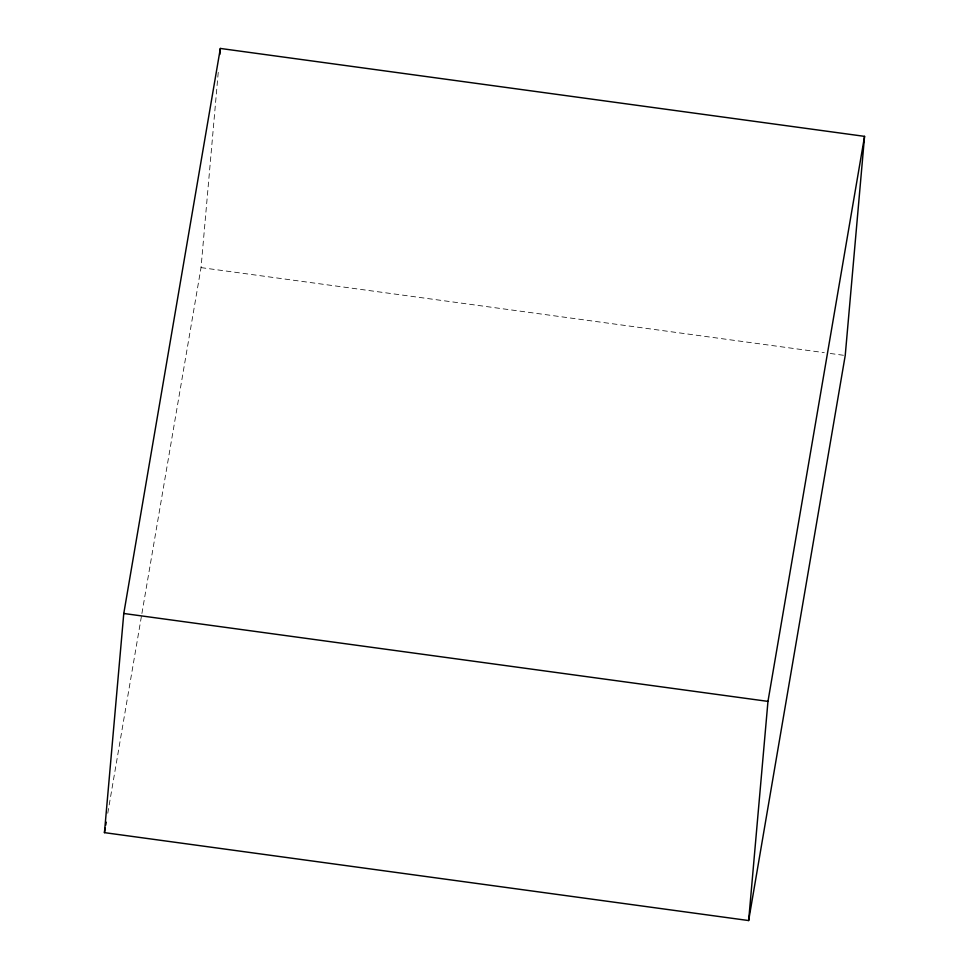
<?xml version="1.0" encoding="UTF-8"?>
<svg xmlns="http://www.w3.org/2000/svg" width="969" height="969" viewBox="0 0 969 969"><rect width="100%" height="100%" fill="white"/><g stroke="black" fill="none" stroke-linecap="round" stroke-linejoin="round"><path stroke-width="0.73" stroke-dasharray="4.84 3.63" d="M141.91 613.486L201.031 267.614L218.364 70.967M107.765 813.257L141.656 614.976M201.031 267.614L824.256 352.655M830.251 353.479L843.733 355.308"/><path stroke-width="1.45" d="M104.446 832.637L123.778 613.486L220.351 48.45L864.554 136.363L845.222 355.514L748.649 920.55L104.446 832.637L105.209 828.168M219.83 54.458L220.351 48.45M748.649 920.55L767.969 701.386L864.554 136.363M105.718 825.188L106.227 822.209M123.778 613.486L767.969 701.386"/></g></svg>
